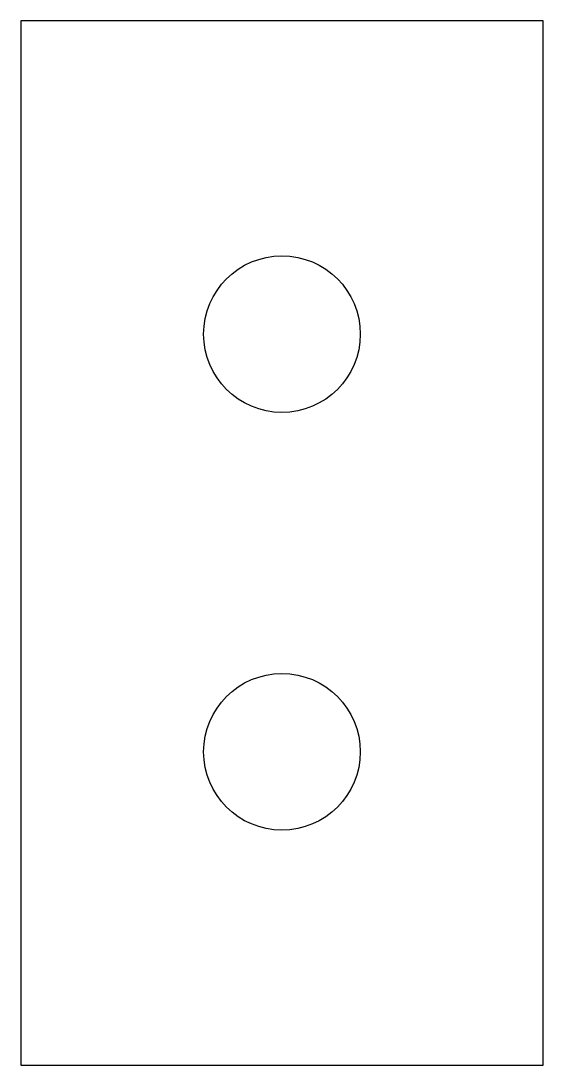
# Model space of a CAD drawing. Header units: inches. Extents: x 5.58 to 6.58, y 5.51 to 7.51.
import ezdxf

# ---------------------------------------------------------------- set-up
doc = ezdxf.new("R2010")
doc.units = ezdxf.units.IN
doc.header["$LTSCALE"] = 1.21
doc.header["$MEASUREMENT"] = 0
doc.layers.add('02___PRT_ALL_AXES', color=7, linetype='CONTINUOUS')

msp = doc.modelspace()

# ---------------------------------------------------------------- linework, layer by layer
at = {"layer": '02___PRT_ALL_AXES', "color": 7, "linetype": 'CONTINUOUS'}
for p, q in [((5.5802, 7.5112), (5.5802, 5.5112)), ((6.5802, 7.5112), (5.5802, 7.5112)), ((6.5802, 5.5112), (6.5802, 7.5112)), ((5.5802, 5.5112), (6.5802, 5.5112))]:
    msp.add_line(p, q, dxfattribs=at)
for centre in [(6.0802, 6.9112), (6.0802, 6.1112)]:
    msp.add_circle(centre, 0.15, dxfattribs=at)

doc.saveas('drawing.dxf')
